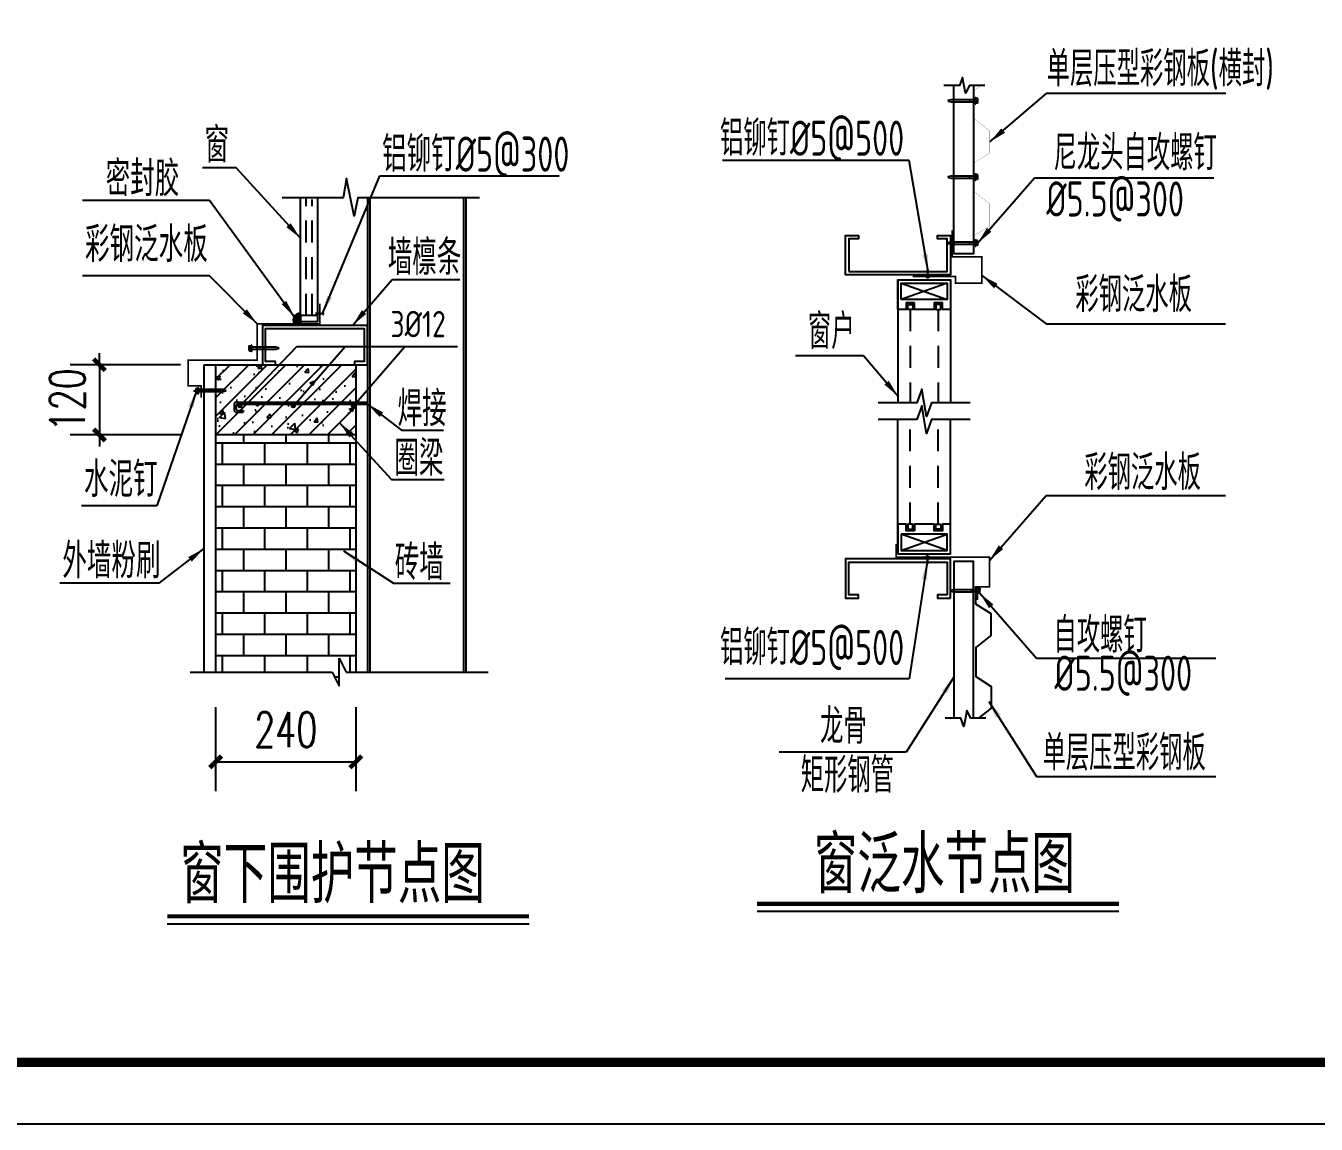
# Model space of a CAD drawing. Extents: x 177291 to 1288761, y 177638 to 322898.
# Drawn here: x 709458 to 731542, y 251928 to 270722 of the extents above; entities that cross this region are included whole.
import ezdxf

# ---------------------------------------------------------------- set-up
doc = ezdxf.new("R2010")
doc.units = 0
doc.header["$LTSCALE"] = 1000
doc.linetypes.add('x2', pattern=[1.25, 0.75, -0.5])
for name, color, linetype in [('8', 3, 'Continuous'), ('AXIS', 3, 'Continuous'), ('BOLT', 251, 'Continuous'), ('E_LINE', 7, 'Continuous'), ('LT', 27, 'Continuous'), ('PUB_DIM', 3, 'Continuous'), ('PUB_TEXT', 7, 'Continuous'), ('PUB_TITLE', 4, 'Continuous'), ('TEXT', 7, 'Continuous'), ('THIN', 7, 'Continuous'), ('WINDOW', 4, 'Continuous')]:
    doc.layers.add(name, color=color, linetype=linetype)
doc.styles.add('_TCH_DIM_T3', font='SIMPLEX', dxfattribs={"width": 0.7058823529411765, "bigfont": 'GBCBIG'})
doc.styles.add('C', font='tssdeng.shx', dxfattribs={"height": 3, "bigfont": 'tssdchn.shx'})
doc.styles.add('TSSD_Norm', font='tssdeng.shx', dxfattribs={"bigfont": 'hztxt.shx'})
doc.styles.add('标准字体', font='tssdeng.shx', dxfattribs={"width": 0.699999988079071, "bigfont": 'tssdchn.shx'})
doc.dimstyles.new('TCH-200-1', dxfattribs={"dimtxt": 595, "dimasz": 200, "dimexe": 500, "dimexo": 600, "dimgap": 252.5, "dimtad": 1, "dimdec": 0, "dimzin": 0, "dimdsep": 46, "dimtxsty": '_TCH_DIM_T3', "dimblk": 'ARCHTICK', "dimcen": 0.09, "dimclrd": 3, "dimclre": 3, "dimclrt": 7, "dimazin": 2, "dimtfac": 1, "dimtdec": 0, "dimtix": 1, "dimtmove": 2, "dimatfit": 3, "dimfxl": 1, "dimtolj": 1, "dimtzin": 0, "dimarcsym": 0})

# ---------------------------------------------------------------- blocks, each defined once
blk = doc.blocks.new('MD')
at = {"linetype": 'Continuous', "ltscale": 20}
blk.add_hatch(color=256, dxfattribs=at).paths.add_polyline_path([(8.57711518672295, -7.824568112147971), (8.596892024856059, -2.625056453980505), (-13.2641857098788, -4.170962693169713), (-13.23268804233521, 4.110062460880726), (8.615997325396165, 2.397901975316926), (8.635774163063616, 7.597413634182884, -0.6963050799404604)])
blk = doc.blocks.new('$五金$00000002')
at = {"layer": 'E_LINE'}
blk.add_blockref('MD', (-0.3557602819055319, 0.1135772389825433, 1e-08), dxfattribs=at)
blk = doc.blocks.new('*X333')
at = {"color": 0}
for p, q in [((903710.7277338257, -307545.5107692006), (903713.6566963881, -307542.5818066381)), ((903710.7277338257, -307554.3496039655), (903716.7277338251, -307548.3496039656)), ((903710.7277338257, -307563.1884387302), (903716.7277338251, -307557.1884387303)), ((903710.7277338257, -307572.027273495), (903716.7277338251, -307566.0272734951)), ((903710.7277338257, -307580.86610826), (903716.7277338251, -307574.8661082601)), ((903710.7277338257, -307589.7049430246), (903716.7277338251, -307583.7049430248)), ((903710.7277338257, -307598.5437777894), (903716.7277338251, -307592.5437777897)), ((903712.1576760613, -307605.9526703186), (903716.1480958904, -307601.9622504896))]:
    blk.add_line(p, q, dxfattribs=at)
blk = doc.blocks.new('AUDIT_I_040821143925-1')
at = {"linetype": 'Continuous', "ltscale": 20, "xscale": -0.899999999919668, "yscale": 0.8999999999068677, "zscale": 0.9, "rotation": 269.9996944201824}
blk.add_blockref('*X333', (276843.1891526007, -813343.8314879496), dxfattribs=at)
blk = doc.blocks.new('GD')
at = {"linetype": 'Continuous', "ltscale": 20}
for p, q in [((-9.2568807304e-06, -1.275844677351415), (9.2568807304e-06, 1.275844677351415)), ((9.2568807304e-06, 1.275844677351415), (14.98674970702268, 3.623233244754374)), ((14.98674970865249, 3.623233245452866), (137.5182145757135, 3.622752863680943)), ((108.0818638987839, -3.623715730383992), (108.0819164765999, 3.622868268750607)), ((137.5181181821972, -9.662651134189217), (137.5182583904825, 9.661572864977643)), ((137.5182583909482, 9.661572864511982), (140.8043426803779, 9.661559982690962)), ((140.8042024730239, -9.662664017640054), (140.8043426803779, 9.661559982690962)), ((148.5488689318299, 3.372543996432796), (140.8042970513925, 3.372574358945712)), ((148.5488990612793, 7.525293340208008), (140.8043271810747, 7.525323702255262)), ((149.9991382099688, -5.450089114718139), (149.9992172881029, 5.448912982130422)), ((-9.2568807304e-06, -1.275844677351415), (14.98669712943956, -3.623350754380226)), ((14.98669712943956, -3.623350754380226), (137.5181619976647, -3.623831135453656)), ((137.5181181821972, -9.662651134189217), (140.8042024730239, -9.662664017640054)), ((148.5487898527644, -7.526458099717273), (140.8042179720942, -7.526427737204357)), ((148.5488199840765, -3.373708755942061), (140.8042481029406, -3.373678393894806))]:
    blk.add_line(p, q, dxfattribs=at)
at = {"linetype": 'Continuous', "ltscale": 20, "extrusion": (0, 0, -1)}
blk.add_ellipse((148.5488444573711, -0.0005823806859553), major_axis=(3.00251122724e-05, 3.373126376679664), ratio=0.4299670776630283, start_param=-1.6739759348e-05, end_param=3.141601738841377, dxfattribs=at)
at = {"linetype": 'Continuous', "ltscale": 20}
blk.add_ellipse((148.548883996671, 5.44891866785474), major_axis=(2.16617863557e-05, 2.076374671591043), ratio=0.6984930564747971, start_param=3.141597201794795, end_param=6.283189855384588, dxfattribs=at)
at = {"linetype": 'Continuous', "ltscale": 20, "extrusion": (0, 0, -0.9999999999999998)}
blk.add_ellipse((148.5488049185369, -5.45008342876099), major_axis=(2.166293974520001e-05, 2.076374671591038), ratio=0.6984930564747931, start_param=-4.5487848268e-06, end_param=3.141588104804967, dxfattribs=at)
at = {"layer": 'PUB_TEXT', "xscale": 1.825602383585646, "yscale": 1.341960000107064, "zscale": 1.34196}
blk.add_blockref('AUDIT_I_040821143925-1', (0, 0), dxfattribs=at)
blk = doc.blocks.new('_ArchTick')
at = {"color": 0, "linetype": 'ByBlock', "const_width": 0.4}
blk.add_lwpolyline([(-0.5, -0.5), (0.5, 0.5)], dxfattribs=at)
blk = doc.blocks.new('*D502')
at = {"layer": 'AXIS', "color": 3, "lineweight": -2, "transparency": 16777216}
for p, q in [((712706.774623671, 259060.6579351356), (712706.774623671, 257627.8376418024)), ((715106.1746236704, 259060.6579351357), (715106.1746236704, 257627.8376418024)), ((712706.774623671, 258127.8376418024), (715106.1746236704, 258127.8376418024))]:
    blk.add_line(p, q, dxfattribs=at)
at = {"layer": 'Defpoints', "color": 0, "transparency": 16777216}
for p in [(712706.774623671, 259660.6579351356), (715106.1746236704, 259660.6579351357), (715106.1746236704, 258127.8376418024)]:
    blk.add_point(p, dxfattribs=at)
at = {"layer": 'AXIS', "color": 3, "lineweight": -2, "transparency": 16777216, "xscale": 200, "yscale": 200, "zscale": 200, "rotation": 180}
blk.add_blockref('_ArchTick', (712706.774623671, 258127.8376418024), dxfattribs=at)
at = {"layer": 'AXIS', "color": 3, "lineweight": -2, "transparency": 16777216, "xscale": 200, "yscale": 200, "zscale": 200}
blk.add_blockref('_ArchTick', (715106.1746236704, 258127.8376418024), dxfattribs=at)
at = {"layer": 'AXIS', "color": 7, "transparency": 16777216, "insert": (713906.4746236707, 258677.8376418024), "char_height": 595, "attachment_point": 5, "style": '_TCH_DIM_T3'}
blk.add_mtext('\\A1;240', dxfattribs=at)
blk = doc.blocks.new('*D503')
at = {"layer": 'AXIS', "color": 3, "lineweight": -2, "transparency": 16777216}
for p, q in [((710719.1276427353, 264921.4381799743), (710719.1276427353, 265121.4381799743)), ((712106.7839884068, 264921.4381799743), (710219.1276427353, 264921.4381799743)), ((710719.1276427353, 264921.4381799743), (710719.1276427353, 263721.7390768237)), ((712106.7839884072, 263721.7390768237), (710219.1276427353, 263721.7390768237)), ((710719.1276427353, 263721.7390768237), (710719.1276427353, 263521.7390768237))]:
    blk.add_line(p, q, dxfattribs=at)
at = {"layer": 'Defpoints', "color": 0, "transparency": 16777216}
for p in [(712706.7839884068, 264921.4381799743), (710719.1276427353, 263721.7390768237), (712706.7839884072, 263721.7390768237)]:
    blk.add_point(p, dxfattribs=at)
at = {"layer": 'AXIS', "color": 3, "lineweight": -2, "transparency": 16777216, "xscale": 200, "yscale": 200, "zscale": 200}
for p, rotation in [((710719.1276427353, 264921.4381799743), 270), ((710719.1276427353, 263721.7390768237), 90)]:
    blk.add_blockref('_ArchTick', p, dxfattribs=dict(at, rotation=rotation))
at = {"layer": 'AXIS', "color": 7, "transparency": 16777216, "insert": (710169.1276427351, 264321.5886283991), "char_height": 595, "attachment_point": 5, "rotation": 90, "style": '_TCH_DIM_T3'}
blk.add_mtext('\\A1;120', dxfattribs=at)
blk = doc.blocks.new('*U352')
at = {"layer": '8', "color": 7, "linetype": 'Continuous'}
for points in [[(394900.3978865449, -455876.3753288755, -43640.62500000089), (394906.7446719335, -455940.8153223394, -43640.62500000089), (394906.7446719335, -455864.5013285756, -43640.62500000089)], [(394906.7446719335, -455864.5013285756, -43640.62500000089), (394915.2860081627, -455951.2229706478, -43640.62500000089), (394915.2860081627, -455854.0936802672, -43640.62500000089)], [(394906.7446719335, -455940.8153223394, -43640.62500000089), (394906.7446719335, -455864.5013285756, -43640.62500000089), (394915.2860081627, -455951.2229706478, -43640.62500000089)], [(394915.2860081627, -455854.0936802672, -43640.62500000089), (394925.6936564711, -455959.7643068769, -43640.62500000089), (394925.6936564711, -455845.552344038, -43640.62500000089)], [(394915.2860081627, -455951.2229706478, -43640.62500000089), (394915.2860081627, -455854.0936802672, -43640.62500000089), (394925.6936564711, -455959.7643068769, -43640.62500000089)], [(394925.6936564711, -455845.552344038, -43640.62500000089), (394937.567656771, -455966.1110922655, -43640.62500000089), (394937.567656771, -455839.2055586494, -43640.62500000089)], [(394925.6936564711, -455959.7643068769, -43640.62500000089), (394925.6936564711, -455845.552344038, -43640.62500000089), (394937.567656771, -455966.1110922655, -43640.62500000089)], [(394937.567656771, -455839.2055586494, -43640.62500000089), (394950.4516978899, -455970.0194234104, -43640.62500000089), (394950.4516978899, -455835.2972275046, -43640.62500000089)], [(394937.567656771, -455966.1110922655, -43640.62500000089), (394937.567656771, -455839.2055586494, -43640.62500000089), (394950.4516978899, -455970.0194234104, -43640.62500000089)], [(394950.4516978899, -455835.2972275046, -43640.62500000089), (394963.850653353, -455971.3391053375, -43640.62500000089), (394963.850653353, -455833.9775455775, -43640.62500000089)], [(394950.4516978899, -455970.0194234104, -43640.62500000089), (394950.4516978899, -455835.2972275046, -43640.62500000089), (394963.850653353, -455971.3391053375, -43640.62500000089)], [(394895.169873473, -455902.6583254575, -43640.62500000089), (394896.4895554001, -455916.0572809206, -43640.62500000089), (394896.4895554001, -455889.2593699944, -43640.62500000089)], [(394896.4895554001, -455889.2593699944, -43640.62500000089), (394900.3978865449, -455928.9413220395, -43640.62500000089), (394900.3978865449, -455876.3753288755, -43640.62500000089)], [(394896.4895554001, -455916.0572809206, -43640.62500000089), (394896.4895554001, -455889.2593699944, -43640.62500000089), (394900.3978865449, -455928.9413220395, -43640.62500000089)], [(394900.3978865449, -455928.9413220395, -43640.62500000089), (394900.3978865449, -455876.3753288755, -43640.62500000089), (394906.7446719335, -455940.8153223394, -43640.62500000089)]]:
    blk.add_solid(points, dxfattribs=at)
at = {"layer": '8', "color": 7, "linetype": 'Continuous', "extrusion": (0, 0, -1)}
for points in [[(-394963.850653353, -455971.3391053375, 43640.62500000089), (-394963.850653353, -455833.9775455775, 43640.62500000089), (-394977.2496088161, -455970.0194234104, 43640.62500000089)], [(-394963.850653353, -455833.9775455775, 43640.62500000089), (-394977.2496088161, -455970.0194234104, 43640.62500000089), (-394977.2496088161, -455835.2972275046, 43640.62500000089)], [(-394977.2496088161, -455970.0194234104, 43640.62500000089), (-394977.2496088161, -455835.2972275046, 43640.62500000089), (-394990.133649935, -455966.1110922655, 43640.62500000089)], [(-394977.2496088161, -455835.2972275046, 43640.62500000089), (-394990.133649935, -455966.1110922655, 43640.62500000089), (-394990.133649935, -455839.2055586494, 43640.62500000089)], [(-394990.133649935, -455966.1110922655, 43640.62500000089), (-394990.133649935, -455839.2055586494, 43640.62500000089), (-395002.0076502349, -455959.7643068769, 43640.62500000089)], [(-394990.133649935, -455839.2055586494, 43640.62500000089), (-395002.0076502349, -455959.7643068769, 43640.62500000089), (-395002.0076502349, -455845.552344038, 43640.62500000089)], [(-395002.0076502349, -455959.7643068769, 43640.62500000089), (-395002.0076502349, -455845.552344038, 43640.62500000089), (-395012.4152985433, -455951.2229706478, 43640.62500000089)], [(-395002.0076502349, -455845.552344038, 43640.62500000089), (-395012.4152985433, -455951.2229706478, 43640.62500000089), (-395012.4152985433, -455854.0936802672, 43640.62500000089)], [(-395012.4152985433, -455951.2229706478, 43640.62500000089), (-395012.4152985433, -455854.0936802672, 43640.62500000089), (-395020.9566347724, -455940.8153223394, 43640.62500000089)], [(-395012.4152985433, -455854.0936802672, 43640.62500000089), (-395020.9566347724, -455940.8153223394, 43640.62500000089), (-395020.9566347724, -455864.5013285756, 43640.62500000089)], [(-395020.9566347724, -455940.8153223394, 43640.62500000089), (-395020.9566347724, -455864.5013285756, 43640.62500000089), (-395027.303420161, -455928.9413220395, 43640.62500000089)], [(-395020.9566347724, -455864.5013285756, 43640.62500000089), (-395027.303420161, -455928.9413220395, 43640.62500000089), (-395027.303420161, -455876.3753288755, 43640.62500000089)], [(-395027.303420161, -455928.9413220395, 43640.62500000089), (-395027.303420161, -455876.3753288755, 43640.62500000089), (-395031.2117513058, -455916.0572809206, 43640.62500000089)], [(-395027.303420161, -455876.3753288755, 43640.62500000089), (-395031.2117513058, -455916.0572809206, 43640.62500000089), (-395031.2117513058, -455889.2593699944, 43640.62500000089)], [(-395031.2117513058, -455916.0572809206, 43640.62500000089), (-395031.2117513058, -455889.2593699944, 43640.62500000089), (-395032.5314332329, -455902.6583254575, 43640.62500000089)]]:
    blk.add_solid(points, dxfattribs=at)
blk = doc.blocks.new('*U354')
at = {"layer": '8', "color": 7, "linetype": 'Continuous'}
for points in [[(397351.9638010678, -455876.3753288763, -43640.62500000089), (397358.3105864562, -455940.8153223383, -43640.62500000089), (397358.3105864562, -455864.5013285766, -43640.62500000089)], [(397358.3105864562, -455864.5013285766, -43640.62500000089), (397366.851922685, -455951.2229706465, -43640.62500000089), (397366.851922685, -455854.0936802685, -43640.62500000089)], [(397358.3105864562, -455940.8153223383, -43640.62500000089), (397358.3105864562, -455864.5013285766, -43640.62500000089), (397366.851922685, -455951.2229706465, -43640.62500000089)], [(397366.851922685, -455854.0936802685, -43640.62500000089), (397377.2595709932, -455959.7643068753, -43640.62500000089), (397377.2595709932, -455845.5523440397, -43640.62500000089)], [(397366.851922685, -455951.2229706465, -43640.62500000089), (397366.851922685, -455854.0936802685, -43640.62500000089), (397377.2595709932, -455959.7643068753, -43640.62500000089)], [(397377.2595709932, -455845.5523440397, -43640.62500000089), (397389.1335712928, -455966.1110922637, -43640.62500000089), (397389.1335712928, -455839.2055586512, -43640.62500000089)], [(397377.2595709932, -455959.7643068753, -43640.62500000089), (397377.2595709932, -455845.5523440397, -43640.62500000089), (397389.1335712928, -455966.1110922637, -43640.62500000089)], [(397389.1335712928, -455839.2055586512, -43640.62500000089), (397402.0176124113, -455970.0194234085, -43640.62500000089), (397402.0176124113, -455835.2972275065, -43640.62500000089)], [(397389.1335712928, -455966.1110922637, -43640.62500000089), (397389.1335712928, -455839.2055586512, -43640.62500000089), (397402.0176124113, -455970.0194234085, -43640.62500000089)], [(397402.0176124113, -455835.2972275065, -43640.62500000089), (397415.416567874, -455971.3391053355, -43640.62500000089), (397415.416567874, -455833.9775455794, -43640.62500000089)], [(397402.0176124113, -455970.0194234085, -43640.62500000089), (397402.0176124113, -455835.2972275065, -43640.62500000089), (397415.416567874, -455971.3391053355, -43640.62500000089)], [(397346.735787996, -455902.6583254575, -43640.62500000089), (397348.055469923, -455916.0572809202, -43640.62500000089), (397348.055469923, -455889.2593699947, -43640.62500000089)], [(397348.055469923, -455889.2593699947, -43640.62500000089), (397351.9638010678, -455928.9413220387, -43640.62500000089), (397351.9638010678, -455876.3753288763, -43640.62500000089)], [(397348.055469923, -455916.0572809202, -43640.62500000089), (397348.055469923, -455889.2593699947, -43640.62500000089), (397351.9638010678, -455928.9413220387, -43640.62500000089)], [(397351.9638010678, -455928.9413220387, -43640.62500000089), (397351.9638010678, -455876.3753288763, -43640.62500000089), (397358.3105864562, -455940.8153223383, -43640.62500000089)]]:
    blk.add_solid(points, dxfattribs=at)
at = {"layer": '8', "color": 7, "linetype": 'Continuous', "extrusion": (0, 0, -1)}
for points in [[(-397415.416567874, -455971.3391053355, 43640.62500000089), (-397415.416567874, -455833.9775455794, 43640.62500000089), (-397428.8155233368, -455970.0194234085, 43640.62500000089)], [(-397415.416567874, -455833.9775455794, 43640.62500000089), (-397428.8155233368, -455970.0194234085, 43640.62500000089), (-397428.8155233368, -455835.2972275065, 43640.62500000089)], [(-397428.8155233368, -455970.0194234085, 43640.62500000089), (-397428.8155233368, -455835.2972275065, 43640.62500000089), (-397441.6995644553, -455966.1110922637, 43640.62500000089)], [(-397428.8155233368, -455835.2972275065, 43640.62500000089), (-397441.6995644553, -455966.1110922637, 43640.62500000089), (-397441.6995644553, -455839.2055586512, 43640.62500000089)], [(-397441.6995644553, -455966.1110922637, 43640.62500000089), (-397441.6995644553, -455839.2055586512, 43640.62500000089), (-397453.5735647549, -455959.7643068753, 43640.62500000089)], [(-397441.6995644553, -455839.2055586512, 43640.62500000089), (-397453.5735647549, -455959.7643068753, 43640.62500000089), (-397453.5735647549, -455845.5523440397, 43640.62500000089)], [(-397453.5735647549, -455959.7643068753, 43640.62500000089), (-397453.5735647549, -455845.5523440397, 43640.62500000089), (-397463.981213063, -455951.2229706465, 43640.62500000089)], [(-397453.5735647549, -455845.5523440397, 43640.62500000089), (-397463.981213063, -455951.2229706465, 43640.62500000089), (-397463.981213063, -455854.0936802685, 43640.62500000089)], [(-397463.981213063, -455951.2229706465, 43640.62500000089), (-397463.981213063, -455854.0936802685, 43640.62500000089), (-397472.5225492918, -455940.8153223383, 43640.62500000089)], [(-397463.981213063, -455854.0936802685, 43640.62500000089), (-397472.5225492918, -455940.8153223383, 43640.62500000089), (-397472.5225492918, -455864.5013285766, 43640.62500000089)], [(-397472.5225492918, -455940.8153223383, 43640.62500000089), (-397472.5225492918, -455864.5013285766, 43640.62500000089), (-397478.8693346803, -455928.9413220387, 43640.62500000089)], [(-397472.5225492918, -455864.5013285766, 43640.62500000089), (-397478.8693346803, -455928.9413220387, 43640.62500000089), (-397478.8693346803, -455876.3753288763, 43640.62500000089)], [(-397478.8693346803, -455928.9413220387, 43640.62500000089), (-397478.8693346803, -455876.3753288763, 43640.62500000089), (-397482.777665825, -455916.0572809202, 43640.62500000089)], [(-397478.8693346803, -455876.3753288763, 43640.62500000089), (-397482.777665825, -455916.0572809202, 43640.62500000089), (-397482.777665825, -455889.2593699947, 43640.62500000089)], [(-397482.777665825, -455916.0572809202, 43640.62500000089), (-397482.777665825, -455889.2593699947, 43640.62500000089), (-397484.0973477521, -455902.6583254575, 43640.62500000089)]]:
    blk.add_solid(points, dxfattribs=at)
blk = doc.blocks.new('*U353')
at = {"layer": '8', "color": 7, "linetype": 'Continuous'}
for points in [[(392950.7266006744, -455876.3653819794, -43640.62500000089), (392957.0733860629, -455940.8053754419, -43640.62500000089), (392957.0733860629, -455864.4913816797, -43640.62500000089)], [(392957.0733860629, -455864.4913816797, -43640.62500000089), (392965.6147222919, -455951.21302375, -43640.62500000089), (392965.6147222919, -455854.0837333716, -43640.62500000089)], [(392957.0733860629, -455940.8053754419, -43640.62500000089), (392957.0733860629, -455864.4913816797, -43640.62500000089), (392965.6147222919, -455951.21302375, -43640.62500000089)], [(392965.6147222919, -455854.0837333716, -43640.62500000089), (392976.0223706, -455959.7543599789, -43640.62500000089), (392976.0223706, -455845.5423971426, -43640.62500000089)], [(392965.6147222919, -455951.21302375, -43640.62500000089), (392965.6147222919, -455854.0837333716, -43640.62500000089), (392976.0223706, -455959.7543599789, -43640.62500000089)], [(392976.0223706, -455845.5423971426, -43640.62500000089), (392987.8963708997, -455966.1011453674, -43640.62500000089), (392987.8963708997, -455839.1956117541, -43640.62500000089)], [(392976.0223706, -455959.7543599789, -43640.62500000089), (392976.0223706, -455845.5423971426, -43640.62500000089), (392987.8963708997, -455966.1011453674, -43640.62500000089)], [(392987.8963708997, -455839.1956117541, -43640.62500000089), (393000.7804120183, -455970.0094765122, -43640.62500000089), (393000.7804120183, -455835.2872806094, -43640.62500000089)], [(392987.8963708997, -455966.1011453674, -43640.62500000089), (392987.8963708997, -455839.1956117541, -43640.62500000089), (393000.7804120183, -455970.0094765122, -43640.62500000089)], [(393000.7804120183, -455835.2872806094, -43640.62500000089), (393014.1793674811, -455971.3291584392, -43640.62500000089), (393014.1793674811, -455833.9675986823, -43640.62500000089)], [(393000.7804120183, -455970.0094765122, -43640.62500000089), (393000.7804120183, -455835.2872806094, -43640.62500000089), (393014.1793674811, -455971.3291584392, -43640.62500000089)], [(392945.4985876026, -455902.6483785608, -43640.62500000089), (392946.8182695297, -455916.0473340236, -43640.62500000089), (392946.8182695297, -455889.249423098, -43640.62500000089)], [(392946.8182695297, -455889.249423098, -43640.62500000089), (392950.7266006744, -455928.9313751422, -43640.62500000089), (392950.7266006744, -455876.3653819794, -43640.62500000089)], [(392946.8182695297, -455916.0473340236, -43640.62500000089), (392946.8182695297, -455889.249423098, -43640.62500000089), (392950.7266006744, -455928.9313751422, -43640.62500000089)], [(392950.7266006744, -455928.9313751422, -43640.62500000089), (392950.7266006744, -455876.3653819794, -43640.62500000089), (392957.0733860629, -455940.8053754419, -43640.62500000089)]]:
    blk.add_solid(points, dxfattribs=at)
at = {"layer": '8', "color": 7, "linetype": 'Continuous', "extrusion": (0, 0, -1)}
for points in [[(-393014.1793674811, -455971.3291584392, 43640.62500000089), (-393014.1793674811, -455833.9675986823, 43640.62500000089), (-393027.5783229439, -455970.0094765122, 43640.62500000089)], [(-393014.1793674811, -455833.9675986823, 43640.62500000089), (-393027.5783229439, -455970.0094765122, 43640.62500000089), (-393027.5783229439, -455835.2872806094, 43640.62500000089)], [(-393027.5783229439, -455970.0094765122, 43640.62500000089), (-393027.5783229439, -455835.2872806094, 43640.62500000089), (-393040.4623640625, -455966.1011453674, 43640.62500000089)], [(-393027.5783229439, -455835.2872806094, 43640.62500000089), (-393040.4623640625, -455966.1011453674, 43640.62500000089), (-393040.4623640625, -455839.1956117541, 43640.62500000089)], [(-393040.4623640625, -455966.1011453674, 43640.62500000089), (-393040.4623640625, -455839.1956117541, 43640.62500000089), (-393052.3363643622, -455959.7543599789, 43640.62500000089)], [(-393040.4623640625, -455839.1956117541, 43640.62500000089), (-393052.3363643622, -455959.7543599789, 43640.62500000089), (-393052.3363643622, -455845.5423971426, 43640.62500000089)], [(-393052.3363643622, -455959.7543599789, 43640.62500000089), (-393052.3363643622, -455845.5423971426, 43640.62500000089), (-393062.7440126703, -455951.21302375, 43640.62500000089)], [(-393052.3363643622, -455845.5423971426, 43640.62500000089), (-393062.7440126703, -455951.21302375, 43640.62500000089), (-393062.7440126703, -455854.0837333716, 43640.62500000089)], [(-393062.7440126703, -455951.21302375, 43640.62500000089), (-393062.7440126703, -455854.0837333716, 43640.62500000089), (-393071.2853488993, -455940.8053754419, 43640.62500000089)], [(-393062.7440126703, -455854.0837333716, 43640.62500000089), (-393071.2853488993, -455940.8053754419, 43640.62500000089), (-393071.2853488993, -455864.4913816797, 43640.62500000089)], [(-393071.2853488993, -455940.8053754419, 43640.62500000089), (-393071.2853488993, -455864.4913816797, 43640.62500000089), (-393077.6321342877, -455928.9313751422, 43640.62500000089)], [(-393071.2853488993, -455864.4913816797, 43640.62500000089), (-393077.6321342877, -455928.9313751422, 43640.62500000089), (-393077.6321342877, -455876.3653819794, 43640.62500000089)], [(-393077.6321342877, -455928.9313751422, 43640.62500000089), (-393077.6321342877, -455876.3653819794, 43640.62500000089), (-393081.5404654325, -455916.0473340236, 43640.62500000089)], [(-393077.6321342877, -455876.3653819794, 43640.62500000089), (-393081.5404654325, -455916.0473340236, 43640.62500000089), (-393081.5404654325, -455889.249423098, 43640.62500000089)], [(-393081.5404654325, -455916.0473340236, 43640.62500000089), (-393081.5404654325, -455889.249423098, 43640.62500000089), (-393082.8601473595, -455902.6483785608, 43640.62500000089)]]:
    blk.add_solid(points, dxfattribs=at)

msp = doc.modelspace()

# ---------------------------------------------------------------- hatches: boundary and pattern name
at = {"ltscale": 30}
h = msp.add_hatch(dxfattribs=at)
h.set_pattern_fill('AN31C', color=8, scale=1125, style=0)
h.set_pattern_definition([(44.99999999999999, (157529.6261115986, 222749.7251553682), (-159.0990257669733, 159.0990257669733), []), (49.99999999999999, (157529.6261115986, 222749.7251553682), (806.9177054258479, -70.59615185541955), [84.37500000000004, -928.1250000000003]), (355, (157529.6261115986, 222749.7251553682), (-156.095250314625, 846.2161504125137), [67.50000000000006, -742.5000000000006]), (100.4513999999998, (157596.8692515985, 222743.8421478682), (650.8230544282746, 775.6194848185733), [71.70771374999985, -788.7848759999976]), (46.18420000000002, (157529.6261115986, 222974.7251553682), (1200.64617970385, -186.2088911201453), [126.5624999999989, -1392.187499999982]), (96.63559999999998, (157629.6799497238, 222959.2076849931), (1051.495543742292, 1095.882604762998), [107.5615739999982, -1183.177124999975]), (351.1842, (157529.6261115986, 222974.7251553682), (1051.494688275331, 1095.883426040991), [101.2500000000001, -1113.750000000001]), (21, (157642.1261115986, 222918.4751553682), (671.5204336332697, -452.9462519985063), [84.37500000000004, -928.1250000000003]), (326.0000000000001, (157642.1261115986, 222918.4751553682), (273.7297484117796, 815.7938006777099), [67.5, -742.5000000000001]), (71.4514, (157698.0861237237, 222880.7295986182), (945.2504571541767, 362.8468087986964), [71.70771375000004, -788.7848760000004]), (37.49999999999998, (157529.6261115986, 222749.7251553682), (13.67983723195197, 374.5055855602255), [0, -733.5000000000005, 0, -753.7500000000006, 0, -745.3125000000005]), (7.499999999999999, (157529.6261115986, 222749.7251553682), (295.9532296224173, 443.7131758676555), [0, -429.7500000000001, 0, -716.6250000000001, 0, -284.0625000000001]), (327.5, (157278.7511115986, 222749.7251553682), (600.5502406939604, -25.37423070117723), [0, -281.2500000000001, 0, -877.5000000000003, 0, -1164.375]), (317.5, (157166.2511115986, 222749.7251553682), (656.0844405101845, 112.6181051238574), [0, -365.6250000000002, 0, -582.7500000000002, 0, -826.8750000000003])])
h.paths.add_polyline_path([(715106.1839884076, 264921.4390768237), (715056.1964884073, 264921.4390768237), (714856.2464884071, 264921.4390768225), (713456.5964884072, 264921.4390768237), (713406.6089884074, 264921.4390768237), (712706.7839884072, 264921.4390768237), (712706.7839884072, 263721.7390768237), (715106.1839884076, 263721.7390768237)])
at = {"layer": 'AXIS'}
msp.add_hatch(color=256, dxfattribs=at).paths.add_polyline_path([(714156.4214884074, 265763.315363549), (714156.4214884074, 265807.4845612387, 0.5327539134000346), (714047.6964728999, 265624.2270335078), (714156.4214884074, 265624.2270335078), (714156.4214884074, 265663.2602454641)])
at = {"layer": 'BOLT'}
h = msp.add_hatch(dxfattribs=at)
h.set_pattern_fill('AR-B816', color=256, scale=300, style=0)
h.set_pattern_definition([(0, (192401.5774458383, 352750.7081787009), (0, 363.9312), []), (90, (192401.5774458383, 352750.7081787009), (-363.9312, 363.9312), [363.9312, -363.9312])])
h.paths.add_polyline_path([(714822.509722826, 259900.5979351358), (714942.4797228262, 259660.6579351357), (715106.1839884071, 259660.6579351358), (715106.1839884071, 263721.7390768237), (712706.7839884072, 263721.7390768237), (712706.7839884072, 259660.6579351358), (714702.5397228257, 259660.6579351357), (714822.509722826, 259420.7179351359)])

# ---------------------------------------------------------------- linework, layer by layer
at = {"color": 0, "ltscale": 30}
for p, q in [((715306.1339884078, 267777.7413610148), (715306.1339884078, 259660.6579351357)), ((715346.7953660247, 267777.7413610148), (715346.7953660247, 259660.6579351357)), ((716950.5341002826, 267777.7413610148), (716950.5341002826, 259660.6579351357)), ((716989.0755589696, 267777.7413610148), (716989.0755589696, 259660.6579351357)), ((712506.8339884075, 264921.4390768237), (712506.8339884075, 259660.6579351358)), ((712706.7839884072, 264921.4390768237), (712706.7839884072, 259660.6579351358)), ((715106.1839884071, 264921.4390768237), (715106.1839884071, 259660.6579351358)), ((715306.1339884073, 264921.4390768237), (715306.1339884073, 259660.6579351358)), ((712328.7440809341, 264477.4907963864), (712794.5232357982, 264477.4907963864)), ((715106.1839884071, 263721.7390768237), (712706.7839884072, 263721.7390768237)), ((714822.509722826, 259900.5979351358), (714942.4797228262, 259660.6579351357)), ((714822.509722826, 259420.7179351356), (714822.509722826, 259900.5979351358)), ((712268.5482020512, 259660.6579351357), (714702.5397228257, 259660.6579351357)), ((714702.5397228257, 259660.6579351357), (714822.509722826, 259420.7179351356)), ((714942.4797228262, 259660.6579351357), (717369.7024297685, 259660.6579351357))]:
    msp.add_line(p, q, dxfattribs=at)
at = {"linetype": 'ByBlock'}
msp.add_line((712506.8339884075, 264921.4390768237), (715306.1339884074, 264921.4390768237), dxfattribs=at)
at = {"const_width": 3}
msp.add_lwpolyline([(725808.3981983878, 269698.1574426939), (725695.2755018475, 269625.9794689958), (725695.2755018475, 269125.9189799079), (725956.6366161841, 268921.6976022327), (725956.6366161841, 268547.6798473716), (725693.4668363759, 268379.7642828909), (725693.4668363759, 267879.7037938031), (725956.6366161841, 267674.0691678131), (725956.6366161841, 267300.051412952), (725693.4668363759, 267132.1358484713), (725693.4668363759, 266882.1056039273)], dxfattribs=at)
msp.add_lwpolyline([(717223.1433783019, 267777.7413610148), (715143.1091517498, 267777.7413610148), (715077.2868478742, 267465.0026964835), (714947.1911008043, 268111.9529839465), (714889.7175785879, 267777.7413610148), (713844.0970496616, 267777.7413610148)])
at = {"color": 1, "const_width": 30}
for points in [[(724637.3952886111, 266432.2109348046), (725368.572163611, 266432.2109348099), (725368.572163611, 266319.7221848046), (725818.527163611, 266319.7221848046), (725818.5271636166, 266769.6771848046), (725312.3277886214, 266769.6771848046), (725312.3277886214, 267219.6321848047)], [(714489.487086594, 265969.0706457878), (714489.487086594, 265624.2270335078), (713418.3353714783, 265624.2270335078), (713418.3353714783, 265000.9377842465), (712235.6556223057, 265000.9377842465), (712235.6556223057, 264562.2132144597), (712457.4694958575, 264562.2132144597), (712457.4694958575, 264361.0542656953)], [(725746.5013991653, 260898.4912942781), (725746.5013991653, 261123.4687942782), (725948.9811491647, 261123.4687942782), (725948.9811491647, 261629.6681692782), (725343.0398899678, 261629.6681692782), (724354.8401281221, 261629.6681692808), (724354.8401281221, 261854.645669278)]]:
    msp.add_lwpolyline(points, dxfattribs=at)
at = {"layer": '8', "color": 7, "linetype": 'Continuous'}
for p, q in [((713022.3665675182, 264244.0615807889), (713022.3665675182, 264147.2351185119)), ((713022.3665675182, 264244.0615807889), (713022.3665675182, 264147.2351185119)), ((713053.8665662574, 264212.5615820489), (713053.8665662574, 264178.7351172519)), ((713053.8665662574, 264212.5615820489), (713053.8665662574, 264178.7351172519)), ((713060.1665660051, 264281.8615792769), (715306.1339884078, 264281.85740158)), ((713091.6665647448, 264250.3615805369), (715306.1339884078, 264250.35740284)), ((713091.6665647448, 264140.9351187638), (713178.5318061255, 264140.9351187638)), ((713091.6665647448, 264140.9351187638), (713178.5318061255, 264140.9351187638)), ((713178.5318061255, 264140.9351187638), (713178.5318061255, 264109.435120024)), ((713178.5318061255, 264140.9351187638), (713178.5318061255, 264109.435120024)), ((713060.1665660051, 264109.435120024), (713178.5318061255, 264109.435120024)), ((713060.1665660051, 264109.435120024), (713178.5318061255, 264109.435120024))]:
    msp.add_line(p, q, dxfattribs=at)
for centre, radius in [((713121.2817588253, 264217.5951628853), 28.84592754936777), ((713121.2817588253, 264217.5951628853), 28.84592754936777), ((714034.3890901039, 264217.5909851886), 28.84592754936777), ((714034.3890901039, 264217.5909851886), 28.84592754936777), ((715064.0467742024, 264217.5909851886), 28.84592754922109), ((715064.0467742024, 264217.5909851886), 28.84592754922109)]:
    msp.add_circle(centre, radius, dxfattribs=at)
for centre, start, end in [((713060.1665660051, 264244.0615807889), 90, 180), ((713060.1665660051, 264244.0615807889), 90, 180), ((713060.1665660051, 264147.2351185119), 180, 270), ((713060.1665660051, 264147.2351185119), 180, 270), ((713091.6665647448, 264212.5615820489), 90, 180), ((713091.6665647448, 264212.5615820489), 90, 180), ((713091.6665647448, 264178.7351172519), 180, 270), ((713091.6665647448, 264178.7351172519), 180, 270)]:
    msp.add_arc(centre, 37.79999848798849, start, end, dxfattribs=at)
at = {"layer": 'AXIS'}
for p, q in [((714156.4214884074, 265663.2602454641), (714156.4214884074, 265624.2270335078)), ((714096.0738297816, 265234.2159908306, -32730.46875000069), (716846.3904978826, 265234.2159908306, -32730.46875000069)), ((715071.687395517, 264225.4437049396), (715943.9623630629, 265234.2159908306, -32730.46875000069))]:
    msp.add_line(p, q, dxfattribs=at)
msp.add_arc((714163.6465819714, 265679.3164366647), 128.3716095321619, 93.22646290530905, 205.4130000181797, dxfattribs=at)
at = {"layer": 'E_LINE'}
for points in [[(725712.4399162417, 261133.8823282931), (725712.4399162417, 260831.7644135594), (725975.6096960499, 260663.8488490787), (725975.6096960499, 260289.8310942175), (725714.2485817133, 260085.6097165424), (725714.2485817133, 259585.5492274545)], [(725714.2485817133, 259887.6671421882), (725714.2485817133, 259585.5492274545), (725977.4183615216, 259417.6336629738), (725977.4183615216, 259043.6159081127), (725759.6440444996, 258873.4522203836)]]:
    msp.add_lwpolyline(points, dxfattribs=at)
at = {"layer": 'LT'}
for points in [[(725868.476455848, 269698.1574426939), (725609.9072308999, 269698.1574426939), (725542.4787449848, 269567.8496658059), (725488.2721837054, 269837.4122855821), (725437.4063958686, 269698.1574426939), (725169.8088467482, 269698.1574426939)], [(725677.9162261167, 269698.1574426939), (725677.9162261167, 266822.5171927172), (725340.4499761167, 266822.5171927172), (725340.4499761167, 269698.1574426939)], [(725677.9162261167, 258873.4522203836), (725677.9162261167, 261557.1262218762), (725340.4499761167, 261557.1262218762), (725340.4499761167, 258873.4522203836)], [(725888.9286569732, 258873.4522203836), (725630.359432026, 258873.4522203836), (725562.9309461105, 259003.7599972716), (725508.7243848315, 258734.1973774954), (725457.8585969948, 258873.4522203836), (725190.2610478739, 258873.4522203836)]]:
    msp.add_lwpolyline(points, dxfattribs=at)
for points in [[(723540.6299761112, 266516.5774973047), (725227.9612261166, 266516.5774973047), (725227.961226111, 267079.0212473046), (725059.2281011168, 267079.0212473046), (725059.2281011168, 267135.2656223046), (725284.2056011164, 267135.2656223046), (725284.2056011164, 266460.3331223047), (723484.385601111, 266460.3331223047), (723484.385601111, 267135.2656223046), (723709.363101111, 267135.2656223046), (723709.363101111, 267079.0212473046), (723540.6299761112, 267079.0212473046)], [(715306.1339884073, 264921.4390768237), (715306.1339884073, 265596.3715768236), (713506.3139884019, 265596.3715768236), (713506.3139884019, 264921.4390768237), (713731.2914884019, 264921.4390768237), (713731.2914884019, 264977.6834518235), (713562.5583634021, 264977.6834518235), (713562.5583634021, 265540.1272018236), (715249.8896134075, 265540.1272018236), (715249.889613402, 264977.6834518235), (715081.1564884078, 264977.6834518235), (715081.1564884078, 264921.4390768237)], [(725284.2056011164, 260926.6134817782), (725284.2056011164, 261601.5459817781), (723484.385601111, 261601.5459817781), (723484.385601111, 260926.6134817782), (723709.363101111, 260926.6134817782), (723709.363101111, 260982.857856778), (723540.6299761112, 260982.857856778), (723540.6299761112, 261545.3016067781), (725227.9612261166, 261545.3016067781), (725227.961226111, 260982.857856778), (725059.2281011168, 260982.857856778), (725059.2281011168, 260926.6134817782)]]:
    msp.add_lwpolyline(points, close=True, dxfattribs=at)
at = {"layer": 'PUB_DIM'}
for p, q in [((713124.0955394732, 264217.87229609), (714096.0738297816, 265234.2159908306, -32730.46875000069)), ((714037.2028707506, 264217.8681183935), (714924.5958621049, 265234.2159908306, -32730.46875000069))]:
    msp.add_line(p, q, dxfattribs=at)
at = {"layer": 'PUB_TEXT', "color": 3}
for p, q in [((721972.0002252477, 255570.5435913239), (728166.6962641533, 255570.5435913239)), ((711877.6586357859, 255357.1297169355), (718072.3546746916, 255357.1297169355))]:
    msp.add_line(p, q, dxfattribs=at)
at = {"layer": 'PUB_TEXT', "color": 3, "const_width": 70.875}
for points in [[(721972.0002252478, 255697.2819224672), (728166.6962641531, 255697.2819224672)], [(711877.658635786, 255483.8680480788), (718072.3546746913, 255483.8680480788)]]:
    msp.add_lwpolyline(points, dxfattribs=at)
at = {"layer": 'PUB_TITLE'}
msp.add_lwpolyline([(688720.4179525012, 314928.3444236923), (777917.7929605013, 314928.3444236923), (777917.7929605013, 251928.0581516923), (688720.4179525012, 251928.0581516923)], close=True, dxfattribs=at)
at = {"layer": 'PUB_TITLE', "const_width": 159.091632}
msp.add_lwpolyline([(691371.9451525012, 252988.6690316923), (691371.9451525012, 313867.7335436923), (776857.1820805012, 313867.7335436923), (776857.1820805012, 252988.6690316923)], close=True, dxfattribs=at)
at = {"layer": 'WINDOW'}
for p, q in [((714156.421488407, 265763.3153635492), (714156.421488407, 267777.7413610148)), ((714456.3464884072, 265763.3153635492), (714456.3464884072, 267777.7413610148))]:
    msp.add_line(p, q, dxfattribs=at)
at = {"layer": 'WINDOW', "color": 4, "linetype": 'x2', "ltscale": 0.5}
for p, q in [((714256.396488407, 265763.3153635492), (714256.396488407, 267777.7413610148)), ((714356.3714884071, 265763.3153635492), (714356.3714884071, 267751.3221901077)), ((724595.2120073668, 265869.7671848046), (724595.2120073668, 264270.5294281687)), ((725073.2891948617, 265869.7671848046), (725073.2891948617, 264270.5294281687)), ((724595.2120073668, 262192.1119192781), (724595.2120073668, 263983.272446198)), ((725073.2891948617, 262192.1119192781), (725073.2891948617, 263983.272446198))]:
    msp.add_line(p, q, dxfattribs=at)
at = {"layer": 'WINDOW', "color": 4}
for p, q in [((724384.2956011167, 266375.9665598046), (724384.2956011167, 264270.5294281687)), ((725284.2056011169, 266375.9665598046), (725284.2056011169, 264270.5294281687)), ((724384.2956011167, 261685.9125442783), (724384.2956011167, 263983.272446198)), ((725284.2056011169, 261685.9125442783), (725284.2056011169, 263983.272446198))]:
    msp.add_line(p, q, dxfattribs=at)
for points in [[(724665.517476111, 265982.2559348047), (724524.9065386166, 265982.2559348047), (724524.9065386166, 265869.7671848047), (724384.2956011167, 265869.7671848047), (724384.2956011167, 266375.9665598046), (725284.2056011164, 266375.9665598046), (725284.2056011164, 265869.7671848047), (725143.5946636109, 265869.7671848047), (725143.5946636109, 265982.2559348047), (725002.983726111, 265982.2559348047), (725002.983726111, 265869.7671848047), (724665.517476111, 265869.7671848047), (724665.517476117, 265982.2559348047)], [(725227.9612261166, 266319.7221848046), (724440.5399761109, 266038.5003098045)], [(724440.5399761165, 266319.7221848099), (725227.9612261166, 266038.5003098045)], [(725621.6718511169, 263983.272446198), (724960.8004448668, 263983.2724461952), (724874.8210758187, 263747.0460711953), (724791.5149088821, 264219.4988211953), (724707.7007573668, 263983.2724461952), (724046.8293511171, 263983.2724461926)], [(724665.517476111, 262079.6231692781), (724524.9065386166, 262079.6231692781), (724524.9065386166, 262192.1119192781), (724384.2956011167, 262192.1119192781), (724384.2956011167, 261685.912544278), (725284.2056011164, 261685.912544278), (725284.2056011164, 262192.1119192781), (725143.5946636109, 262192.1119192781), (725143.5946636109, 262079.6231692781), (725002.983726111, 262079.6231692781), (725002.983726111, 262192.1119192781), (724665.517476111, 262192.1119192781), (724665.517476117, 262079.6231692781)], [(725227.9612261166, 261742.156919278), (724440.5399761109, 262023.3787942781)], [(724440.5399761165, 261742.1569192729), (725227.9612261166, 262023.3787942781)]]:
    msp.add_lwpolyline(points, dxfattribs=at)
for points in [[(724440.5399761109, 266038.5003098045), (724440.5399761165, 266319.7221848099), (725227.9612261166, 266319.7221848046), (725227.9612261166, 266038.5003098045)], [(724553.028726117, 265954.1337473046), (724637.3952886167, 265954.1337473046), (724637.3952886167, 265869.7671848047), (724553.028726117, 265869.7671848047)], [(725115.472476111, 265869.7671848047), (725115.472476111, 265954.1337473046), (725031.1059136114, 265954.1337473046), (725031.1059136114, 265869.7671848047)], [(724553.028726117, 262107.7453567782), (724637.3952886167, 262107.7453567782), (724637.3952886167, 262192.1119192781), (724553.028726117, 262192.1119192781)], [(725115.472476111, 262192.1119192781), (725115.472476111, 262107.7453567782), (725031.1059136114, 262107.7453567782), (725031.1059136114, 262192.1119192781)], [(724440.5399761109, 262023.3787942781), (724440.5399761165, 261742.1569192729), (725227.9612261166, 261742.156919278), (725227.9612261166, 262023.3787942781)]]:
    msp.add_lwpolyline(points, close=True, dxfattribs=at)
at = {"layer": 'WINDOW'}
msp.add_lwpolyline([(714156.4214884074, 265663.2602454641), (714456.3464884072, 265663.2602454641), (714456.3464884072, 265763.315363549), (714156.4214884074, 265763.315363549)], close=True, dxfattribs=at)
msp.add_lwpolyline([(725621.6718511169, 264270.5294281687), (724960.8004448668, 264270.5294281713), (724874.8210758173, 264034.3030531712), (724791.514908884, 264506.7558031711), (724707.7007573668, 264270.5294281713), (724046.8293511171, 264270.5294281738)], dxfattribs=at)

# ---------------------------------------------------------------- block references
at = {"yscale": 5.624437499995111, "zscale": 5.624437499999999}
for name, p, xscale in [('$五金$00000002', (714489.487086594, 265796.6488396478), 5.624437499995111), ('GD', (713788.1697625079, 265205.2779978002), -3.374662497866666)]:
    msp.add_blockref(name, p, dxfattribs=dict(at, xscale=xscale))
at = {"color": 0, "ltscale": 30, "xscale": -3.374662497866666, "yscale": 5.624437499995111, "zscale": 5.624437499999999}
msp.add_blockref('GD', (712880.0581784871, 264477.4938287153), dxfattribs=at)
at = {"layer": '8', "color": 7, "linetype": 'Continuous', "xscale": 0.42, "yscale": 0.42, "zscale": 0.42}
for name, p in [('*U353', (548052.8693903858, 455696.707481881, 18329.06250000039)), ('*U352', (548149.571815695, 455696.707481881, 18329.06250000039)), ('*U352', (548149.571815695, 455696.707481881, 18329.06250000039)), ('*U354', (548149.571815695, 455696.707481881, 18329.06250000039)), ('*U354', (548149.571815695, 455696.707481881, 18329.06250000039))]:
    msp.add_blockref(name, p, dxfattribs=at)
at = {"layer": 'PUB_TEXT', "xscale": -3.374662497866666, "yscale": 5.624437499995111, "zscale": 5.624437499999999, "rotation": 180}
for p in [(725241.8892768335, 269439.695954233, -86.05386078796936), (725241.8892768335, 268134.7393426712, -86.05386078796936), (725241.8892768335, 267004.4747425364, -86.05386078796936)]:
    msp.add_blockref('GD', p, dxfattribs=at)
at = {"layer": 'PUB_TEXT', "xscale": 3.374662497866666, "yscale": 5.624437499995111, "zscale": 5.624437499999999}
msp.add_blockref('GD', (725281.7187831423, 261057.4043615515, -86.05386078796936), dxfattribs=at)
at = {"layer": 'WINDOW', "xscale": 5.624437499995111, "yscale": 5.624437499995111, "zscale": 5.624437499999999}
for p, rotation in [((724893.025508886, 266472.9166348852), 270), ((724889.2007795211, 261588.6646419196), 90)]:
    msp.add_blockref('$五金$00000002', p, dxfattribs=dict(at, rotation=rotation))

# ---------------------------------------------------------------- texts
at = {"layer": 'PUB_TEXT', "style": 'C', "width": 0.8}
msp.add_text('3%%c12', height=450, dxfattribs=at).set_placement((715699.659528525, 265393.3440067447, -32730.46875000069))
at = {"layer": 'TEXT'}
for s, height, style, width, p in [('单层压型彩钢板(横封)', 600, '标准字体', 0.699999988079071, (726929.6342340165, 269687.0787187943)), ('窗', 600, 'TSSD_Norm', 0.7, (712517.8971531239, 268380.5788169732)), ('铝铆钉%%C5@500', 600, '标准字体', 0.699999988079071, (721339.2653900601, 268498.9792481797)), ('铝铆钉%%C5@300', 600, 'TSSD_Norm', 0.7, (715555.9214572139, 268226.3029081264)), ('尼龙头自攻螺钉', 600, '标准字体', 0.699999988079071, (727047.2128552378, 268247.6607446949)), ('密封胶', 600, 'TSSD_Norm', 0.7, (710824.5550622068, 267806.2689957319)), ('%%C5.5@300', 600, '标准字体', 0.699999988079071, (726923.6724128516, 267458.9533371006)), ('彩钢泛水板', 600, 'TSSD_Norm', 0.7, (710471.7077717123, 266681.8678113283)), ('墙檩条', 600, 'TSSD_Norm', 0.7, (715651.6960552962, 266458.3625497884)), ('彩钢泛水板', 600, '标准字体', 0.699999988079071, (727420.6927343674, 265822.3790328995)), ('焊接', 600, 'TSSD_Norm', 0.7, (715820.9522579882, 263870.7190323577)), ('圈梁', 600, 'TSSD_Norm', 0.7, (715766.0943113222, 263022.6854950979)), ('水泥钉', 600, 'TSSD_Norm', 0.7, (710454.4742176362, 262661.3103055207)), ('彩钢泛水板', 600, '标准字体', 0.699999988079071, (727573.1492497332, 262777.702489527)), ('外墙粉刷', 600, 'TSSD_Norm', 0.7, (710083.7327012973, 261268.734239931)), ('砖墙', 600, 'TSSD_Norm', 0.7, (715771.7964145896, 261238.2692319549)), ('自攻螺钉', 600, '标准字体', 0.699999988079071, (727045.9914705486, 259996.3440659766)), ('铝铆钉%%C5@500', 600, '标准字体', 0.699999988079071, (721339.2653900601, 259784.8315819777)), ('龙骨', 600, '标准字体', 0.699999988079071, (723051.4829441432, 258436.4210315173)), ('单层压型彩钢板', 600, '标准字体', 0.699999988079071, (726859.1390893322, 257981.6740283555)), ('矩形钢管', 600, '标准字体', 0.699999988079071, (722720.0157283067, 257598.7783869272)), ('窗泛水节点图', 979.9999999999999, 'C', 0.8, (722945.1479156999, 255881.2703585879, -15046.44860903624)), ('窗下围护节点图', 979.9999999999999, 'C', 0.8, (712100.9214563702, 255709.8838339254, -15046.44860903624))]:
    msp.add_text(s, height=height, dxfattribs=dict(at, style=style, width=width)).set_placement(p)
at = {"layer": 'THIN', "style": '标准字体', "width": 0.699999988079071}
for s, p in [('窗户', (722843.2392524553, 265192.4485405486)), ('%%C5.5@300', (727063.1445506418, 259343.9093159765))]:
    msp.add_text(s, height=600, dxfattribs=at).set_placement(p)

# ---------------------------------------------------------------- dimensions: what is measured, and where the dimension line sits
at = {"layer": 'AXIS'}
for p1, p2, distance, text, picture, middle in [((712706.7839884068, 264921.4381799743), (712706.7839884072, 263721.7390768237), -1987.6563456719743, '120', '*D503', (710169.1276427351, 264321.5886283991)), ((712706.774623671, 259660.6579351356), (715106.1746236704, 259660.6579351357), -1532.820293333294, '240', '*D502', (713906.4746236707, 258677.8376418024))]:
    dim = msp.add_aligned_dim(p1=p1, p2=p2, distance=distance, text=text, dimstyle='TCH-200-1', dxfattribs=at)
    dim.commit()
    dim.dimension.update_dxf_attribs({"geometry": picture, "text_midpoint": middle})

# ---------------------------------------------------------------- leaders
for points in [[(725956.6366161841, 268734.6887248022), (726929.6342340165, 269567.0466789154), (729997.7546306737, 269567.0466789154)], [(724898.6068348386, 266516.5774973047), (724574.7764131564, 268418.850198201), (721378.3918317838, 268418.850198201)], [(714156.421488407, 267089.3146294864), (713059.2389830897, 268290.1679196258), (712479.5251508487, 268290.1679196258)], [(714543.0601920359, 265808.9885902477), (715516.0578098681, 268157.4589226653), (718584.1782065254, 268157.4589226653)], [(725748.085876694, 267004.4780500786, -86.05386078796936), (726721.0834945263, 268118.7669100564, -86.05386078796936), (729789.2038911835, 268118.7669100564, -86.05386078796936)], [(714053.2433981248, 265744.8176361225), (712600.3186388905, 267735.3876416574), (710429.1056712162, 267735.3876416574)], [(713418.3353714783, 265624.2270335078), (712600.3186388905, 266443.9327074101), (710429.1056712162, 266443.9327074101)], [(715050.968534486, 265596.3715768236), (715725.5398999957, 266380.9337983792), (716885.6776492639, 266380.9337983792)], [(725818.5271636127, 266449.9093780218), (726921.9787669971, 265620.3275571729), (729990.0991636543, 265620.3275571729)], [(724384.2956011167, 264387.524989358), (723795.0259640065, 265075.6000817184), (722629.1572560964, 265075.6000817184)], [(712378.7559639954, 264477.4905531516), (711699.2826400051, 262507.558196075), (710413.627850724, 262507.558196075)], [(715306.1339884073, 264250.35740284), (715885.9619030905, 263804.1039941097), (716604.6716131052, 263804.1039941097)], [(714829.1294228261, 263931.1704747158), (715716.2609444611, 262960.1698342093), (716615.4536592915, 262960.1698342093)], [(725948.9811491647, 261573.4237942781), (726921.9787669971, 262687.712654256), (729990.0991636543, 262687.712654256)], [(712506.8339884075, 261776.1100287981), (711733.7676411021, 261183.08184395), (710043.0630905493, 261183.08184395)], [(714892.2860774858, 261736.3529799276), (715749.2420404718, 261183.08184395), (716717.656897253, 261183.08184395)], [(724882.8342839025, 261545.3016067781), (724574.7764131564, 259547.6946941843), (721425.017130103, 259547.6946941843)], [(725783.0208133622, 261015.0722683694), (726756.0184311946, 259900.7834083916), (729824.1388278517, 259900.7834083916)], [(725340.4499761167, 259575.84466755), (724524.9505602333, 258292.3559740878), (722349.1699403061, 258292.3559740878)], [(725940.5190153113, 259161.0985395379), (726756.0184311946, 257877.6098460757), (729824.1388278517, 257877.6098460757)]]:
    msp.add_leader(points, dimstyle='TCH-200-1', override={"dimasz": 300}, dxfattribs=at)

doc.saveas('drawing.dxf')
